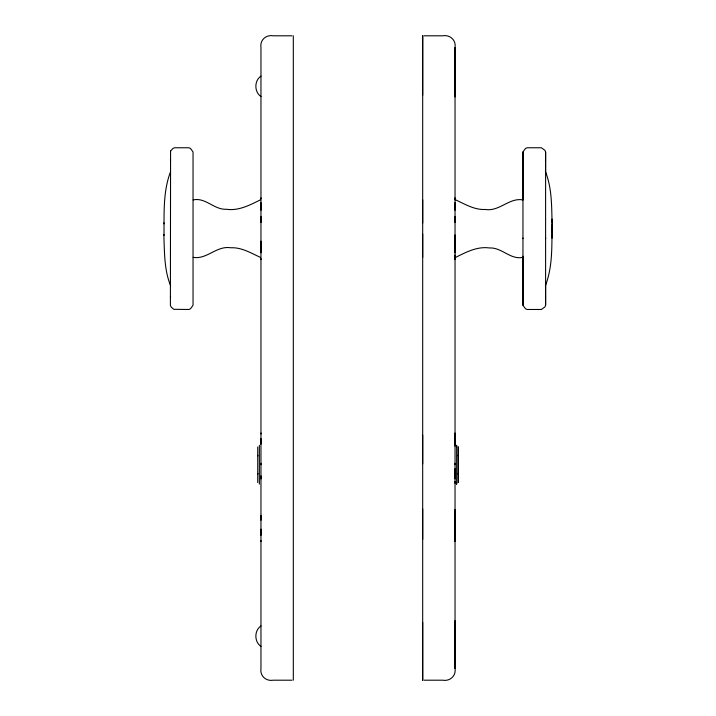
<?xml version="1.0" encoding="UTF-8"?>
<svg xmlns="http://www.w3.org/2000/svg" width="716" height="716" viewBox="0 0 716 716"><rect width="100%" height="100%" fill="white"/><g stroke="black" fill="none" stroke-linecap="round" stroke-linejoin="round"><path stroke-width="1.07" d="M163.937 235.376L163.937 234.436M163.937 223.848L163.937 222.81M260.964 210.289L260.973 202.619M260.964 252.838L260.973 246.259M260.964 520.219L260.964 515.377M260.964 478.923L260.964 475.88M260.964 464.738L260.964 463.315M260.973 251.155L260.964 241.149M260.964 222.542L260.964 216.402M260.964 535.38L260.973 529.151M424.006 680.2L442.783 680.2C449.952 681.534 456.28 675.806 455.036 668.529L455.036 47.471C456.28 40.194 449.952 34.466 442.783 35.8L424.006 35.8M456.647 482.665L456.647 484.141L456.647 445.334L456.647 446.811M545.601 283.921L545.601 305.267L544.912 306.931L541.394 309.482L527.164 309.482L525.508 308.793L522.957 305.267L522.957 256.221M522.957 238.625L522.957 151.971L525.508 148.445L527.164 147.764L541.394 147.764L544.912 150.315L545.601 151.971L545.601 173.988M545.601 238.625L545.601 151.971M545.386 285.702C553.02 266.092 551.714 244.496 552.063 223.848M552.063 222.81C551.624 205.626 551.911 187.744 545.386 171.545M260.964 443.079L260.973 440.242M455.027 533.599L455.036 530.332M260.973 541.511L260.991 540.553M455.009 433.968L455.027 433.01L455.036 446.122M260.973 259.577L260.991 258.664M455.009 198.824L455.027 197.902L455.027 199.719M257.733 474.189L258.011 473.562M458.267 455.286L458.043 455.859M170.399 297.489L170.569 296.585M545.431 160.653L545.601 159.757M170.614 171.545C162.46 192.685 164.394 215.972 163.937 238.168C164.546 254.117 164.456 270.693 170.614 285.702M260.32 199.898C249.902 205.027 238.741 211.041 226.542 209.278C214.12 209.976 205.626 197.186 193.159 199.898M455.68 257.348C466.098 252.211 477.259 246.206 489.458 247.96C501.88 247.262 510.374 260.06 522.841 257.348M261 76.111C254.153 80.496 254.153 92.113 261 96.508M261 625.963C254.153 630.348 254.153 641.975 261 646.36M291.994 35.8L273.217 35.8C266.048 34.466 259.72 40.194 260.964 47.471L260.964 668.529C259.72 675.806 266.048 681.534 273.217 680.2L291.994 680.2M522.841 199.898C509.157 197.473 499.419 211.748 485.358 209.484C474.511 210.03 465.024 204.203 455.68 199.898M193.159 257.348C206.843 259.774 216.581 245.499 230.642 247.763C241.489 247.208 250.976 253.043 260.32 257.348M457.989 473.562L458.267 474.189M257.957 455.859L257.733 455.286M545.431 296.585L545.601 297.489M170.399 159.757L170.569 160.653M455.009 258.664L455.027 259.577L455.027 255.03M455.009 540.553L455.027 541.511L455.036 509.443M260.973 197.902L260.991 198.824M260.973 433.01L260.991 433.968M455.036 210.289L455.027 202.619M455.027 246.259L455.036 252.838L455.036 234.929M455.027 440.242L455.036 443.079M455.027 529.151L455.036 535.38M260.964 438.505L260.973 444.224M260.964 530.332L260.973 533.599M552.063 219.069L552.063 233.398M552.063 234.436L552.063 238.168M545.601 237.614L545.601 305.267M522.957 151.971L522.957 199.97M522.957 238.034L522.957 305.267M455.036 47.471L455.036 96.946M455.036 216.402L455.036 222.542M455.036 463.315L455.036 464.738M455.036 468.649L455.036 478.923M455.036 481.412L455.036 483.264M455.036 620.665L455.036 668.529M422.691 95.219L422.691 35.8L422.691 680.2L422.691 622.401M422.691 199.898L422.691 223.159M422.691 234.221L422.691 257.465M422.691 435.212L422.691 463.726M422.691 508.978L422.691 539.336M293.309 35.8L293.309 680.2M259.353 445.334L259.353 484.141M257.733 446.954L257.733 482.521M458.267 446.954L458.267 482.521L458.267 446.954M170.569 151.076L170.399 305.267L171.088 306.931L173.711 309.312L188.836 309.482L190.492 308.793L193.043 305.267L193.043 151.971L190.492 148.445L188.836 147.764L174.606 147.764L172.95 148.445L170.569 151.076"/></g></svg>
